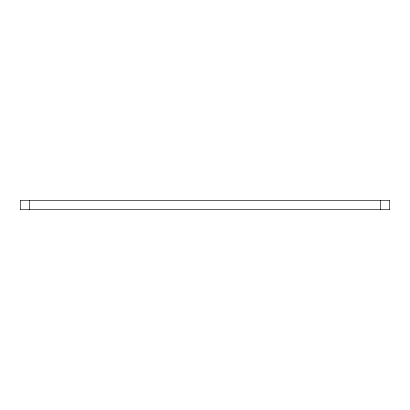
<?xml version="1.0" encoding="UTF-8"?>
<svg xmlns="http://www.w3.org/2000/svg" width="410" height="410" viewBox="0 0 410 410"><rect width="100%" height="100%" fill="white"/><g stroke="black" fill="none" stroke-linecap="round" stroke-linejoin="round"><path stroke-width="0.61" d="M20.52 200.495L389.479 200.495M20.52 209.505L389.479 209.505M389.3 200.495L389.3 209.505M380.429 200.495L380.429 209.505M29.571 200.495L29.571 209.505M20.7 200.495L20.7 209.505"/></g></svg>
